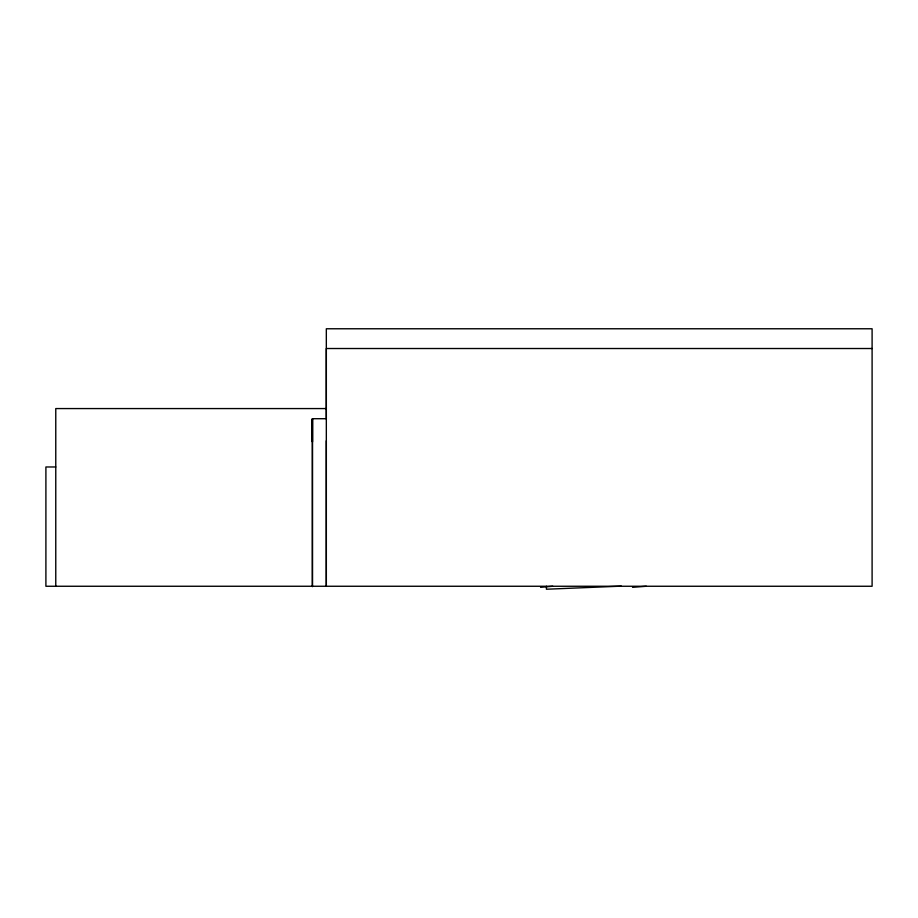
<?xml version="1.0" encoding="UTF-8"?>
<svg xmlns="http://www.w3.org/2000/svg" width="918" height="918" viewBox="0 0 918 918"><rect width="100%" height="100%" fill="white"/><g stroke="black" fill="none" stroke-linecap="round" stroke-linejoin="round"><path stroke-width="1.38" d="M312.372 441.661L312.372 418.711L326.326 418.711M312.476 442.04L312.476 419.09L312.476 586.648M540.564 587.325L552.762 586.258M632.536 587.325L646.329 586.258M621.383 586.143L546.428 589.23L546.428 586.258M872.1 348.519L326.326 348.519L326.326 586.258L326.326 440.778M326.326 408.567L55.769 408.567L55.769 586.258M55.769 466.975L45.9 466.975L45.9 586.258L872.1 586.258L872.1 328.77L326.326 328.77L326.326 418.597M312.372 418.711L312.372 586.258"/></g></svg>
